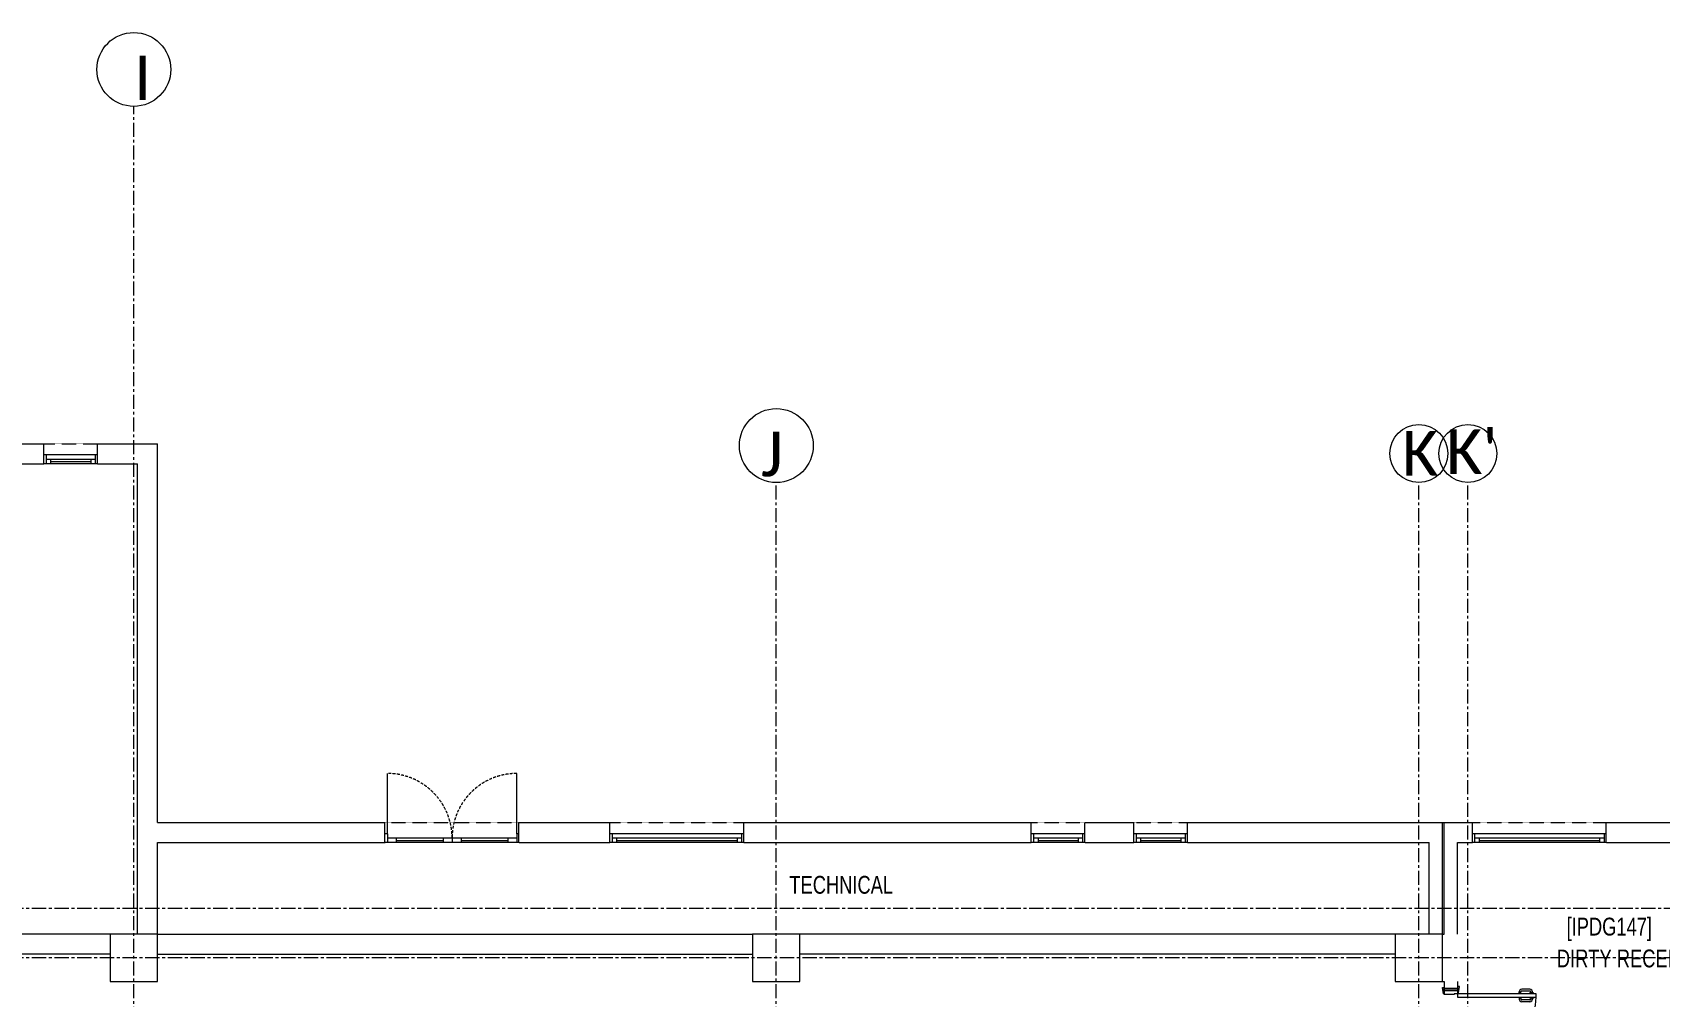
# Model space of a CAD drawing. Header units: millimetres. Extents: x 26027 to 581921, y 7230 to 233891.
# Drawn here: x 508464 to 526695, y 200061 to 210863 of the extents above; entities that cross this region are included whole.
import ezdxf

# ---------------------------------------------------------------- set-up
doc = ezdxf.new("R2010")
doc.units = ezdxf.units.MM
doc.header["$LTSCALE"] = 5
for name, pattern in [('CENTER', [50.8, 31.75, -6.35, 6.35, -6.35]), ('HIDDEN', [9.525, 6.35, -3.175]), ('HIDDEN2', [0.1875, 0.125, -0.0625])]:
    doc.linetypes.add(name, pattern=pattern)
for name, color, linetype, lineweight in [('72_EGR_BASE_TEXT', 7, 'Continuous', 5), ('Aluminum', 7, 'Continuous', 5), ('AxisBalloons_2', 7, 'Continuous', 0), ('Proj', 7, 'HIDDEN2', 5), ('Structure', 20, 'Continuous', 5), ('Text', 9, 'Continuous', 5), ('Walls', 32, 'Continuous', 5)]:
    doc.layers.add(name, color=color, linetype=linetype, lineweight=lineweight)
doc.layers.add('axes', color=9, linetype='Continuous')
doc.layers.add('Wooden Joinery', color=7, linetype='Continuous', lineweight=5, true_color=0xffdcd1)
doc.styles.get("Standard").update_dxf_attribs({"font": 'calibri.ttf'})
doc.styles.add('X3G_ENTITY_2587EA', font='swisscl.ttf', dxfattribs={"height": 200})

# ---------------------------------------------------------------- blocks, each defined once
blk = doc.blocks.new('A$C692066EF')
at = {"layer": 'Wooden Joinery'}
for p, q in [((2366, 240), (2406, 240)), ((2366, 230), (2366, 240)), ((2366, 190), (2366, 180)), ((2376, 240), (2376, 250)), ((2396, 240), (2396, 250)), ((2406, 280), (2496, 280)), ((2406, 260), (2496, 260)), ((2406, 230), (2406, 240)), ((2406, 190), (2406, 180)), ((2506, 240), (2506, 250)), ((2506, 240), (2526, 240)), ((2526, 240), (2526, 250)), ((2366, 180), (2406, 180)), ((2376, 180), (2376, 170)), ((2396, 180), (2396, 170)), ((2406, 160), (2496, 160)), ((2406, 140), (2496, 140)), ((2506, 180), (2506, 170)), ((2506, 180), (2526, 180)), ((2526, 180), (2526, 170))]:
    blk.add_line(p, q, dxfattribs=at)
for points in [[(3215, 1080), (3205, 1080), (3195, 1150), (3215, 1150)], [(3365, 1070), (3375, 1070), (3385, 1140), (3365, 1140)], [(3215, 230), (2336, 230), (2336, 190), (3215, 190)], [(3215, 230), (2336, 230), (2336, 190), (3215, 190)], [(3365, 190), (3375, 190), (3385, 120), (3365, 120)], [(3215, 180), (3205, 180), (3195, 110), (3215, 110)]]:
    blk.add_lwpolyline(points, close=True, dxfattribs=at)
for points in [[(3215, 1105), (3365, 1105), (3365, 1130), (3215, 1130), (3215, 1105)], [(3215, 1105), (3215, 1070), (3255, 1070), (3255, 1060), (3365, 1060), (3365, 1105), (3215, 1105)], [(3215, 155), (3215, 190), (3255, 190), (3255, 200), (3365, 200), (3365, 155), (3215, 155)], [(3215, 155), (3365, 155), (3365, 130), (3215, 130), (3215, 155)]]:
    blk.add_lwpolyline(points, dxfattribs=at)
for centre, radius, start, end in [((3215, 190), 880, 90, 177.3947), ((2406, 250), 30, 90, 180), ((2406, 250), 10, 90, 180), ((2496, 250), 30, 0, 90), ((2496, 250), 10, 0, 90), ((2406, 170), 30, 180, 270), ((2406, 170), 10, 180, 270), ((2496, 170), 10, 270, 0), ((2496, 170), 30, 270, 0)]:
    blk.add_arc(centre, radius, start, end, dxfattribs=at)

msp = doc.modelspace()

# ---------------------------------------------------------------- linework, layer by layer
at = {"layer": 'Aluminum'}
for p, q in [((509191.3, 206130.3, -2.4), (508591.3, 206130.3, -2.4)), ((509191.3, 206030.3, -2.4), (508591.3, 206030.3, -2.4)), ((508616.3, 206130.3, -2.4), (508616.3, 206030.3, -2.4)), ((509166.3, 206080.3, -2.4), (508616.3, 206080.3, -2.4)), ((508666.3, 206080.3, -2.4), (508666.3, 206030.3, -2.4)), ((508666.3, 206055.3, -2.4), (509116.3, 206055.3, -2.4)), ((509116.3, 206080.3, -2.4), (509116.3, 206030.3, -2.4)), ((509166.3, 206130.3, -2.4), (509166.3, 206030.3, -2.4)), ((512440.8, 201885.3), (512440.8, 202560.3)), ((513890.8, 201885.3), (513890.8, 202560.3)), ((512440.8, 201885.3), (512415.8, 201885.3)), ((512440.8, 201885.3), (512440.8, 201785.3)), ((513890.8, 201835.3), (512440.8, 201835.3)), ((512540.8, 201835.3), (512540.8, 201785.3)), ((513065.8, 201835.3), (513065.8, 201785.3)), ((513165.8, 201835.3), (513165.8, 201785.3)), ((513265.8, 201835.3), (513265.8, 201785.3)), ((513790.8, 201835.3), (513790.8, 201785.3)), ((513915.8, 201885.3), (513890.8, 201885.3)), ((513890.8, 201885.3), (513890.8, 201785.3)), ((516433.8, 201885.3, -2.4), (514933.8, 201885.3, -2.4)), ((514958.8, 201885.3, -2.6), (514958.8, 201785.3, -2.6)), ((516408.8, 201835.3, -2.4), (514958.8, 201835.3, -2.4)), ((515008.8, 201835.3, -2.4), (515008.8, 201785.3, -2.4)), ((516358.8, 201835.3, -2.4), (516358.8, 201785.3, -2.4)), ((516408.8, 201885.3, -2.4), (516408.8, 201785.3, -2.4)), ((520256.3, 201885.3, -2.4), (519656.3, 201885.3, -2.4)), ((519681.3, 201885.3, -2.4), (519681.3, 201785.3, -2.4)), ((520231.3, 201835.3, -2.4), (519681.3, 201835.3, -2.4)), ((519731.3, 201835.3, -2.4), (519731.3, 201785.3, -2.4)), ((520181.3, 201835.3, -2.4), (520181.3, 201785.3, -2.4)), ((520231.3, 201885.3, -2.4), (520231.3, 201785.3, -2.4)), ((521406.3, 201885.3, -2.4), (520806.3, 201885.3, -2.4)), ((520831.3, 201885.3, -2.4), (520831.3, 201785.3, -2.4)), ((521381.3, 201835.3, -2.4), (520831.3, 201835.3, -2.4)), ((520881.3, 201835.3, -2.4), (520881.3, 201785.3, -2.4)), ((521331.3, 201835.3, -2.4), (521331.3, 201785.3, -2.4)), ((521381.3, 201885.3, -2.4), (521381.3, 201785.3, -2.4)), ((526098.8, 201885.3, -2.4), (524598.8, 201885.3, -2.4)), ((524623.8, 201885.3, -2.4), (524623.8, 201785.3, -2.4)), ((526073.8, 201835.3, -2.4), (524623.8, 201835.3, -2.4)), ((524673.8, 201835.3, -2.4), (524673.8, 201785.3, -2.4)), ((526023.8, 201835.3, -2.4), (526023.8, 201785.3, -2.4)), ((526073.8, 201885.3, -2.4), (526073.8, 201785.3, -2.4)), ((513915.8, 201785.3), (512415.8, 201785.3)), ((512540.8, 201810.3), (513065.8, 201810.3)), ((513265.8, 201810.3), (513790.8, 201810.3)), ((516433.8, 201785.3, -2.4), (514933.8, 201785.3, -2.4)), ((515008.8, 201810.3, -2.4), (516358.8, 201810.3, -2.4)), ((520256.3, 201785.3, -2.4), (519656.3, 201785.3, -2.4)), ((519731.3, 201810.3, -2.4), (520181.3, 201810.3, -2.4)), ((521406.3, 201785.3, -2.4), (520806.3, 201785.3, -2.4)), ((520881.3, 201810.3, -2.4), (521331.3, 201810.3, -2.4)), ((526100.8, 201785.3, -0.1), (524600.8, 201785.3, -0.1)), ((524673.8, 201810.3, -2.4), (526023.8, 201810.3, -2.4))]:
    msp.add_line(p, q, dxfattribs=at)
at = {"layer": 'Aluminum', "linetype": 'HIDDEN'}
for centre, start, end in [((512440.8, 201835.3), 0, 90), ((513890.8, 201835.3), 90, 180)]:
    msp.add_arc(centre, 725, start, end, dxfattribs=at)
at = {"layer": 'axes', "linetype": 'CENTER', "lineweight": 0}
for p, q in [((509599.2, 120285.6, 0), (509599.2, 210035.3, 0)), ((516798.8, 120285.6, 0), (516798.8, 205820.3, 0)), ((523998.8, 120285.6, 0), (523998.8, 205820.3, 0)), ((524548.8, 120285.6, 0), (524548.8, 205820.3, 0)), ((544175.8, 201045.3, 0), (460878.8, 201045.3, 0)), ((544175.8, 200495.3, 0), (460886.3, 200495.3, 0))]:
    msp.add_line(p, q, dxfattribs=at)
at = {"layer": 'AxisBalloons_2', "color": 1}
for centre, radius in [((509599.2, 210449.2, 0), 413.9), ((516798.8, 206234.2, 0), 413.9), ((523998.8, 206145.3, 0), 325), ((524548.8, 206145.3, 0), 325)]:
    msp.add_circle(centre, radius, dxfattribs=at)
at = {"layer": 'Proj'}
for p, q in [((508591.3, 206255.3, 0), (509191.3, 206255.3, 0)), ((512415.8, 202010.3, 2.4), (513915.8, 202010.3, 2.4)), ((514933.8, 202010.3, 0), (516433.8, 202010.3, 0)), ((519656.3, 202010.3, 0), (520256.3, 202010.3, 0)), ((520806.3, 202010.3, 0), (521406.3, 202010.3, 0)), ((524600.8, 202010.3, 2.4), (526100.8, 202010.3, 2.4))]:
    msp.add_line(p, q, dxfattribs=at)
at = {"layer": 'Structure', "elevation": 0}
for points in [[(509334.2, 200230.3), (509864.2, 200230.3), (509864.2, 200760.3), (509334.2, 200760.3)], [(516533.8, 200230.3), (517063.8, 200230.3), (517063.8, 200760.3), (516533.8, 200760.3)], [(523733.8, 200230.3), (524263.8, 200230.3), (524263.8, 200760.3), (523733.8, 200760.3)]]:
    msp.add_lwpolyline(points, close=True, dxfattribs=at)
at = {"layer": 'Walls'}
for p, q in [((508041.3, 206255.3, 0), (508591.3, 206255.3, 0)), ((508591.3, 206030.3, 0), (508591.3, 206255.3, 0)), ((509191.3, 206030.3, 0), (509191.3, 206255.3, 0)), ((509191.3, 206255.3, 0), (509864.2, 206255.3, 0)), ((509864.2, 202010.3, 0), (509864.2, 206255.3, 0)), ((508041.3, 206030.3, 0), (508591.3, 206030.3, 0)), ((509191.3, 206030.3, 0), (509639.2, 206030.3, 0)), ((509639.2, 200760.3, 0), (509639.2, 206030.3, 0)), ((509864.2, 202010.3, -1.9), (512415.8, 202010.3)), ((512413.8, 201785.3), (512413.8, 202010.3)), ((513913.8, 201785.3), (513913.8, 202010.3)), ((513915.8, 202010.3), (514935.8, 202010.3, 0)), ((514933.8, 201785.3, 0), (514933.8, 202010.3, 0)), ((516433.8, 201785.3, 0), (516433.8, 202010.3, 0)), ((516435.8, 202010.3, 0), (519658.3, 202010.3, 0)), ((519656.3, 201785.3, 0), (519656.3, 202010.3, 0)), ((520256.3, 201785.3, 0), (520256.3, 202010.3, 0)), ((520258.3, 202010.3, 0), (520808.3, 202010.3, 0)), ((520806.3, 201785.3, 0), (520806.3, 202010.3, 0)), ((521406.3, 201785.3, 0), (521406.3, 202010.3, 0)), ((521408.3, 202010.3, 0), (524263.8, 202010.3, 2.1)), ((524263.8, 200760.3, 0), (524263.8, 202010.3, 0)), ((524263.8, 202010.3, 0), (524283.8, 202010.3, 0)), ((524283.8, 202010.3, 2.1), (524600.8, 202010.3, 2.4)), ((524283.8, 200760.3, 0), (524283.8, 202010.3, 0)), ((524598.8, 201785.3, 0), (524598.8, 202010.3, 0)), ((526098.8, 201785.3, 0), (526098.8, 202010.3, 0)), ((526100.8, 202010.3, 2.4), (527700.8, 202010.3, 0)), ((509864.2, 200760.3, 0), (509864.2, 201785.3, 0)), ((509864.2, 201785.3, 2.9), (512415.8, 201785.3)), ((513915.8, 201785.3), (514933.8, 201785.3, 5.9)), ((516435.8, 201785.3, 0), (519656.3, 201785.3, 3.8)), ((520258.3, 201785.3, 0), (520806.3, 201785.3, 7.6)), ((521406.3, 201785.3, 2.4), (524113.8, 201785.3, 2.4)), ((524113.8, 200760.3, 0), (524113.8, 201785.3, 0)), ((524433.8, 201785.3, 2.4), (524600.8, 201785.3, 2.4)), ((524433.8, 200760.3, 0), (524433.8, 201785.3, 0)), ((526100.8, 201785.3, 2.4), (527698.8, 201785.3, 2.4)), ((509333.7, 200760.3, 0), (502663.7, 200760.3, 0)), ((509864.6, 200760.3, 0), (516534.6, 200760.3, 0)), ((523733.8, 200760.3, 0), (517062.9, 200760.3, 0)), ((524263.8, 200760.3, 0), (524283.8, 200760.3, 0)), ((509333.7, 200535.3, 0), (502663.7, 200535.3, 0)), ((509864.6, 200535.3, 0), (516534.6, 200535.3, 0)), ((523733.8, 200535.3, 0), (517062.9, 200535.3, 0)), ((524263.8, 200230.3, 0), (524283.8, 200230.3, 0)), ((524283.8, 200230.3, 0), (524283.8, 200152, 0)), ((524433.8, 200230.3, 0), (524433.8, 200152, 0)), ((524433.8, 200152, 0), (524283.8, 200152, 0))]:
    msp.add_line(p, q, dxfattribs=at)

# ---------------------------------------------------------------- block references
at = {"layer": 'Wooden Joinery', "rotation": 180}
msp.add_blockref('A$C692066EF', (527648.8, 200282, 0), dxfattribs=at)

# ---------------------------------------------------------------- texts
at = {"layer": '72_EGR_BASE_TEXT', "char_height": 200, "attachment_point": 2, "style": 'X3G_ENTITY_2587EA'}
for s, insert in [('TECHNICAL', (517526.4, 201412.3)), ('[IPDG147]', (526133.1, 200944)), ('DIRTY RECEIVING', (526445, 200587.1))]:
    msp.add_mtext(s, dxfattribs=dict(at, insert=insert))
at = {"layer": 'Text', "char_height": 500, "attachment_point": 1}
for s, insert in [('I', (509601, 210605.2, 0)), ('J', (516627.9, 206390.2, 0)), ('K', (523810.8, 206398.7, 0)), ("K'", (524305.1, 206416.8, 0))]:
    msp.add_mtext_dynamic_manual_height_columns(s, width=500, gutter_width=1, heights=[0], dxfattribs=dict(at, insert=insert))

doc.saveas('drawing.dxf')
